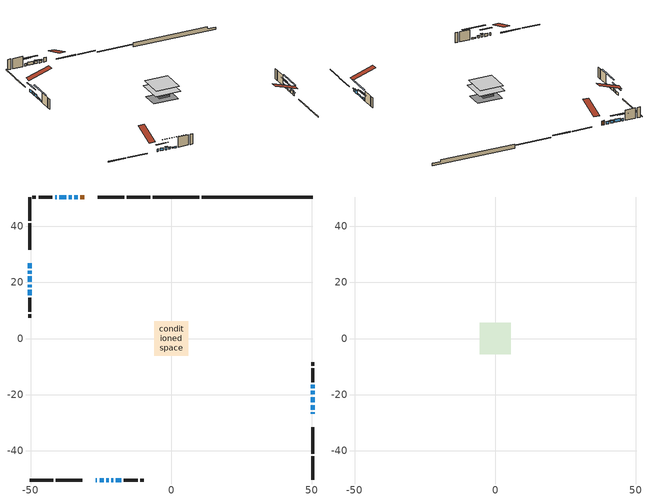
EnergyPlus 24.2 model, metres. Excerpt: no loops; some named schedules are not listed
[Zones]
conditioned space
 floor adiabatic (Floor2 construction): -2.55,-2.55 -2.55,2.55 2.55,2.55 2.55,-2.55 z0.61
 floor adiabatic (AdiabaticFloorConstruction): -6.07,-6.07 -6.07,6.07 6.07,6.07 6.07,-6.07 z3.05
 floor foundation (Slab1 construction): -5.84,-4.01 -5.84,4.01 5.84,4.01 5.84,-4.01 z-1.31
 floor foundation (Slab2 construction): -2.55,-2.55 -2.55,2.55 2.55,2.55 2.55,-2.55 z-0.15
 wall outside (RimJoist1 construction): -7.43,50.31 -15.81,50.31 / -50.31,-50.31 -41.93,-50.31 / -50.31,50.31 -50.31,41.93 / 50.31,-50.31 50.31,-41.93 z0.61:0.91
 wall outside (RimJoist2 construction): -16.74,50.31 -26.18,50.31 / -41,-50.31 -31.56,-50.31 / -50.31,41 -50.31,31.56 / 50.31,-41 50.31,-31.56 z0.61:0.91
 wall outside (AdiabaticWallConstruction 1): -30.91,50.31 -32.3,50.31 z0.61:2.64
 wall outside (AdiabaticWallConstruction): -26.83,-50.31 -26.42,-50.31 z0.61:1.83; -25.49,-50.31 -23.97,-50.31 / -50.31,24.08 -50.31,23.06 / -35.38,50.31 -36.39,50.31 / -23.04,-50.31 -22.28,-50.31 / -50.31,22.13 -50.31,20.1 z0.61:1.93; -50.31,26.83 -50.31,25 / 50.31,-26.83 50.31,-26.22 / -33.23,50.31 -34.45,50.31 / 50.31,-17.73 50.31,-16.51 / -40.69,50.31 -41.3,50.31 z0.61:1.78; 50.31,-25.3 50.31,-23.67 / -37.32,50.31 -39.76,50.31 z0.61:2.08; -21.35,-50.31 -20.69,-50.31 z0.61:1.37; -50.31,19.17 -50.31,18.31 z0.61:1.32; 50.31,-22.74 50.31,-20.8 / -19.76,-50.31 -17.83,-50.31 / -50.31,17.38 -50.31,15.45 z0.61:1.22; 50.31,-19.88 50.31,-18.66 z0.61:1.27
 wall outside (Wall1 construction): -42.23,50.31 -47.17,50.31 / -16.9,-50.31 -11.96,-50.31 / -50.31,14.52 -50.31,9.58 / 50.31,-15.58 50.31,-10.64 z0.61:5.49
 wall outside (Wall2 construction): -48.1,50.31 -49.38,50.31 / -11.03,-50.31 -9.75,-50.31 / -50.31,8.65 -50.31,7.37 / 50.31,-9.71 50.31,-8.43 z0.61:5.49
 wall foundation (FoundationWall1 construction): 10.89,50.31,-1.31 10.89,50.31,0.61 46.37,50.31,0.61 46.37,50.31,-0.29 50.31,50.31,-0.29 50.31,50.31,-1.31
 wall foundation (FoundationWall2 construction): 9.96,50.31 -6.5,50.31 z-0.15:0.15
 window (WindowConstruction 15): -26.83,-50.31 -26.42,-50.31 z0.61:1.83
 window (WindowConstruction 4): -25.49,-50.31 -23.97,-50.31 z0.61:1.93
 window (WindowConstruction 5): -50.31,26.83 -50.31,25 z0.61:1.78
 window (WindowConstruction 6): -50.31,24.08 -50.31,23.06 z0.61:1.93
 window (WindowConstruction 7): 50.31,-26.83 50.31,-26.22 z0.61:1.78
 window (WindowConstruction 8): 50.31,-25.29 50.31,-23.67 z0.61:2.08
 window (WindowConstruction 9): -33.23,50.31 -34.45,50.31 z0.61:1.78
 window (WindowConstruction 10): -35.38,50.31 -36.39,50.31 z0.61:1.93
 window (WindowConstruction 11): -23.04,-50.31 -22.28,-50.31 z0.61:1.93
 window (WindowConstruction 12): -21.35,-50.31 -20.69,-50.31 z0.61:1.37
 window (WindowConstruction 13): -50.31,22.13 -50.31,20.1 z0.61:1.93
 window (WindowConstruction 14): -50.31,19.17 -50.31,18.31 z0.61:1.32
 window (WindowConstruction 16): 50.31,-22.74 50.31,-20.8 z0.61:1.22
 window (WindowConstruction 17): -19.76,-50.31 -17.83,-50.31 z0.61:1.22
 window (WindowConstruction): 50.31,-19.88 50.31,-18.66 z0.61:1.27
 window (WindowConstruction 18): -50.31,17.38 -50.31,15.45 z0.61:1.22
 window (WindowConstruction 1): 50.31,-17.73 50.31,-16.51 z0.61:1.78
 window (WindowConstruction 2): -37.32,50.31 -39.76,50.31 z0.61:2.08
 window (WindowConstruction 3): -40.69,50.31 -41.3,50.31 z0.61:1.78
 door (Door): -30.91,50.31 -32.3,50.31 z0.61:2.64
 ceiling adiabatic (AdiabaticFloorConstruction): 6.07,-6.07 6.07,6.07 -6.07,6.07 -6.07,-6.07 z3.05
attic - vented
 floor to conditioned space (Floor1 construction Reversed): -5.59,-5.59 -5.59,5.59 5.59,5.59 5.59,-5.59 z5.49
 roof outside (Roof1 construction): -29.98,50.31,5.49 -29.98,39.43,9.11 -27.11,39.43,9.11 -27.11,50.31,5.49; -27.76,-50.31,5.49 -27.76,-39.43,9.11 -30.63,-39.43,9.11 -30.63,-50.31,5.49; -50.31,27.76,5.49 -39.43,27.76,9.11 -39.43,30.63,9.11 -50.31,30.63,5.49; 50.31,-27.76,5.49 39.43,-27.76,9.11 39.43,-30.63,9.11 50.31,-30.63,5.49
shading: -21.82,-50.31 -27.64,-50.31 -27.64,-50.72 -21.82,-50.72 z4.08; -50.31,22.86 -50.31,28.98 -50.72,28.98 -50.72,22.86 z3.93; -50.31,20.91 -50.31,26.22 -50.72,26.22 -50.72,20.91 z4.08; 50.31,-26.02 50.31,-27.03 50.72,-27.03 50.72,-26.02 z1.98; 50.31,-23.46 50.31,-25.5 50.72,-25.5 50.72,-23.46 z2.28; -34.65,50.31 -33.03,50.31 -33.03,50.72 -34.65,50.72 z1.98; -36.59,50.31 -35.18,50.31 -35.18,50.72 -36.59,50.72 z2.13; -22.08,-50.31 -23.24,-50.31 -23.24,-50.72 -22.08,-50.72 z2.13; -20.49,-50.31 -21.55,-50.31 -21.55,-50.72 -20.49,-50.72 z1.57; -50.31,19.9 -50.31,22.33 -50.72,22.33 -50.72,19.9 z2.13; -50.31,18.11 -50.31,19.37 -50.72,19.37 -50.72,18.11 z1.52; 50.31,-16.15 50.31,-27.39 50.72,-27.39 50.72,-16.15 z5.87; -13.18,-50.31 -24.41,-50.31 -24.41,-50.72 -13.18,-50.72 z5.87; 50.31,-16.51 50.31,-22.02 50.72,-22.02 50.72,-16.51 z3.42; -50.31,10.8 -50.31,22.03 -50.72,22.03 -50.72,10.8 z5.87; 50.31,-14.36 50.31,-19.88 50.72,-19.88 50.72,-14.36 z3.93; -41.91,50.31 -35.17,50.31 -35.17,50.72 -41.91,50.72 z4.23; -43.45,50.31 -38.54,50.31 -38.54,50.72 -43.45,50.72 z3.93
[Building]
Building 1: Terrain=Suburbs
[Site:Location]
Erieau AUT_ON: Latitude {deg}=42.25; Longitude {deg}=-81.9; Time Zone {hr}=-5; Elevation {m}=178; Keep Site Location Information=Yes
[Site:GroundTemperature:Shallow]
5.2292, 3.30147, 3.1471, 4.0619, 7.73432, 11.3896, 14.5586, 16.5661, 16.7366, 15.1039, 12.0157, 8.47254
[Site:WaterMainsTemperature]
Calculation Method=Schedule; Temperature Schedule=mains temperature schedule
[Material] Roughness=Rough; Thermal Absorptance=0.9
Name | Thickness {m} | Conductivity {W/m-K} | Density {kg/m3} | Specific Heat {J/kg-K} | Solar Absorptance | Visible Absorptance
asphalt or fiberglass shingles | 0.00635 | 0.162714 | 1121.4 | 1465.45 | 0.4 | 0.4
ceiling stud and cavity | 0.1397 | 0.079977 | 65.682 | 1177.47 | 0.7 | 0.7
concrete 4.0 in. | 0.1016 | 1.803125 | 2242.8 | 837.4 | 0.7 | 0.7
concrete 8.0 in. | 0.2032 | 1.803125 | 2242.8 | 837.4 | 0.7 | 0.7
door material | 0.04445 | 0.0451087 | 512.64 | 1214.23 | 0.7 | 0.7
exterior vertical ins | 0.013954 | 0.029427 | 32.04 | 1214.23 | 0.7 | 0.7
exterior vertical ins 1 | 0.00818711 | 0.029427 | 32.04 | 1214.23 | 0.7 | 0.7
floor covering | 0.0127 | 9.015625 | 54.468 | 1339.84 | 0.6 | 0.6
floor covering 1 | 0.0127 | 0.0433444 | 54.468 | 1339.84 | 0.6 | 0.6
floor rigid ins; wall rigid ins | 0.512978 | 0.029427 | 32.04 | 1214.23 | 0.7 | 0.7
floor stud and cavity | 0.0889 | 0.305614 | 50.32683 | 1063.81 | 0.7 | 0.7
floor stud and cavity 1 | 0.1397 | 1.75129 | 37.0049 | 1207.88 | 0.7 | 0.7
furniture material conditioned space 1 | 0.1524 | 0.115458 | 640.8 | 1214.23 | 0.6 | 0.6
gypsum board | 0.0127 | 0.160291 | 801 | 837.4 | 0.6 | 0.6
gypsum board 1 | 0.0127 | 0.160291 | 801 | 837.4 | 0.7 | 0.7
osb sheathing 0.5 in. | 0.0127 | 0.115458 | 512.64 | 1214.23 | 0.7 | 0.7
osb sheathing 0.75 in. | 0.01905 | 0.115458 | 512.64 | 1214.23 | 0.7 | 0.7
rim joist stud and cavity | 0.0508 | 0.177588 | 50.32683 | 1063.81 | 0.6 | 0.6
rim joist stud and cavity 1 | 0.0508 | 0.194335 | 50.32683 | 1063.81 | 0.6 | 0.6
slab rigid ins | 0.00025908 | 0.029427 | 32.04 | 1214.23 | 0.7 | 0.7
wall stud and cavity | 0.1397 | 1.44277 | 139.0536 | 1170.24 | 0.7 | 0.7
wall stud and cavity 1 | 0.1397 | 1.36813 | 139.0536 | 1170.24 | 0.7 | 0.7
wall stud and cavity 2 | 0.0889 | 0.380278 | 52.3479 | 1209.89 | 0.7 | 0.7
wall stud and cavity 3 | 0.0889 | 0.391764 | 83.0341 | 1211.67 | 0.7 | 0.7
wood siding | 0.0254 | 0.102417 | 544.68 | 1172.36 | 0.25 | 0.25
wood siding 1; wood siding 2; wood siding 3 | 0.0254 | 0.102417 | 544.68 | 1172.36 | 0.7 | 0.7
[WindowMaterial:SimpleGlazingSystem]
Name | U-Factor {W/m2-K} | Solar Heat Gain Coefficient
WindowMaterial | 2.52217 | 0.59
WindowMaterial 1 | 5.4435 | 0.7
WindowMaterial 2 | 3.304596 | 0.65
WindowMaterial 3 | 3.304596 | 0.64
WindowMaterial 4 | 3.30232 | 0.66
WindowMaterial 5 | 3.30573 | 0.6
WindowMaterial 6 | 2.54318 | 0.58
WindowMaterial 7 | 3.026374 | 0.54
WindowMaterial 8 | 3.30687 | 0.61
[Construction]
AdiabaticFloorConstruction: floor stud and cavity 1, floor rigid ins, osb sheathing 0.75 in., floor covering 1
AdiabaticWallConstruction: wood siding 2, wall rigid ins, wall stud and cavity 2, gypsum board
AdiabaticWallConstruction 1: wood siding 3, wall rigid ins, wall stud and cavity 2, gypsum board
Door: door material
Floor1 construction Reversed: gypsum board, ceiling stud and cavity
Floor2 construction: floor stud and cavity, floor covering
FoundationWall1 construction; FoundationWall2 construction: concrete 8.0 in., gypsum board 1
furniture construction conditioned space 1: furniture material conditioned space 1
PartitionWallConstruction: gypsum board, wall stud and cavity 3, gypsum board
RimJoist1 construction: wood siding 1, rim joist stud and cavity
RimJoist2 construction: wood siding 1, rim joist stud and cavity 1
Roof1 construction: asphalt or fiberglass shingles
Slab1 construction: slab rigid ins, concrete 4.0 in.
Slab2 construction: concrete 4.0 in.
Wall1 construction: wood siding, osb sheathing 0.5 in., wall stud and cavity, gypsum board
Wall2 construction: wood siding, osb sheathing 0.5 in., wall stud and cavity 1, gypsum board
WindowConstruction: WindowMaterial
WindowConstruction 1; WindowConstruction 3; WindowConstruction 5; WindowConstruction 7; WindowConstruction 9: WindowMaterial 1
WindowConstruction 10; WindowConstruction 13; WindowConstruction 6: WindowMaterial 4
WindowConstruction 11; WindowConstruction 4: WindowMaterial 3
WindowConstruction 12: WindowMaterial 5
WindowConstruction 14: WindowMaterial 6
WindowConstruction 15: WindowMaterial 7
WindowConstruction 16; WindowConstruction 17; WindowConstruction 18: WindowMaterial 8
WindowConstruction 2; WindowConstruction 8: WindowMaterial 2
[Zone] Multiplier=1; Part of Total Floor Area=Yes
Name | Volume {m3}
attic - vented | 73.5333
conditioned space | 594.4
[Space]
Name | Zone | Volume {m3}
attic - vented 1 | attic - vented | 73.5333
conditioned space 1 | conditioned space | 594.4
[ZoneInfiltration:EffectiveLeakageArea]
infil attic - vented 1: Zone or Space=attic - vented 1; Schedule=Always On Discrete; Effective Air Leakage Area {cm2}=5993.28; Stack Coefficient=0.000252275; Wind Coefficient=1.07314e-05
[ZoneMixing]
whole house fan mix: Zone or Space=attic - vented; Schedule=Always On Continuous; Design Flow Rate Calculation Method=Flow/Zone; Design Flow Rate {m3/s}=0; Source Zone or Space=conditioned space
[SurfaceProperty:ExposedFoundationPerimeter] Exposed Perimeter Calculation Method=TotalExposedPerimeter
Name | Total Exposed Perimeter {m}
Slab1 | 39.422
Slab2 | 16.459
[InternalMass] Zone or ZoneList=conditioned space; Space or SpaceList=conditioned space 1
Name | Construction | Surface Area {m2}
furniture mass conditioned space 1 | furniture construction conditioned space 1 | 117.32
partition wall mass | PartitionWallConstruction | 267.29
[Lights]
interior lighting: Zone or ZoneList or Space or SpaceList=conditioned space 1; Schedule=interior lighting schedule; Design Level Calculation Method=LightingLevel; Lighting Level {W}=343.2; Return Air Fraction=0; Fraction Radiant=0.6; Fraction Visible=0.2; Fraction Replaceable=1
[People]
occupants: Zone or ZoneList or Space or SpaceList=conditioned space 1; Number of People Schedule=occupants schedule; Number of People Calculation Method=People; Number of People=3; Fraction Radiant=0.314171; Sensible Heat Fraction=0.56303; Activity Level Schedule=occupants activity schedule; Carbon Dioxide Generation Rate {m3/s-W}=0; Enable ASHRAE 55 Comfort Warnings=No; Mean Radiant Temperature Calculation Type=EnclosureAveraged
[ElectricEquipment] Zone or ZoneList or Space or SpaceList=conditioned space 1; Design Level Calculation Method=EquipmentLevel
Name | Schedule | Design Level {W} | Fraction Latent | Fraction Radiant | Fraction Lost
clothes dryer | clothes dryer schedule | 140.772 | 0.015 | 0.081 | 0.85
clothes washer | clothes washer schedule | 32.1985 | 0.03 | 0.162 | 0.7
cooking range | cooking range schedule | 215.147 | 0.08 | 0.432 | 0.2
dishwasher | dishwasher schedule | 66.8632 | 0.3 | 0.18 | 0.4
fridge | fridge schedule | 72.9452 | 0 | 0.6 | 0
mech vent bath fan 0 | mech vent bath fan 0 schedule | 50.2 | 0 | 0 | 1
mech vent house fan | mech vent house fan schedule | 0 | 0 | 0 | 1
mech vent house fan cfis | mech vent house fan cfis schedule | 0 | 0 | 0 | 0
misc plug loads | misc plug loads schedule | 494.7 | 0.045 | 0.513 | 0.1
whole house fan | Always On Discrete | 0 | 0 | 0 | 1
[OtherEquipment] Zone or ZoneList or Space or SpaceList=conditioned space 1; Design Level Calculation Method=EquipmentLevel
Name | Fuel Type | Schedule | Design Level {W} | Fraction Latent | Fraction Radiant | Fraction Lost
clothes dryer 1 | Electricity | clothes dryer schedule | 0 | 0.015 | 0.081 | 0.85
cooking range 1 | Electricity | cooking range schedule | 0 | 0.08 | 0.432 | 0.2
general water use latent | None | general water use schedule | 62.594 | 1 | 0 | 0
general water use sensible | None | general water use schedule | -61.6891 | 0 | 0.6 | 0
mech vent house fan latent load | None | Always On Discrete | 0 | 1 | 0 | 0
mech vent house fan sensible load | None | Always On Discrete | 0 | 0 | 0 | 0
water heater energy adjustment1 | Electricity | Always On Discrete | 0.01 | 0 | 0 | 1
[ZoneInfiltration:DesignFlowRate] Zone or ZoneList or Space or SpaceList=conditioned space 1; Schedule=Always On Discrete; Design Flow Rate Calculation Method=Flow/Zone; Design Flow Rate {m3/s}=0
infil flow; natural vent flow; whole house fan flow
[Foundation:Kiva] Initial Indoor Air Temperature {C}=18; Wall Depth Below Slab {m}=0.2032; Custom Block X Position 1 {m}=0.2159; Custom Block Z Position 1 {m}=0
Name | Wall Height Above Grade {m} | Custom Block Material Name 1 | Custom Block Depth 1 {m}
Foundation Kiva 1 | 0.609996 | exterior vertical ins | 1.92
Foundation Kiva 2 | 0.150023 | exterior vertical ins 1 | 0.300015
[Foundation:Kiva:Settings]
Soil Conductivity {W/m-K}=0.849921; Soil Density {kg/m3}=1842.3; Soil Specific Heat {J/kg-K}=418.7; Ground Solar Absorptivity=0.9; Ground Thermal Absorptivity=0.9; Ground Surface Roughness {m}=0.03; Far-Field Width {m}=40; Deep-Ground Boundary Condition=ZeroFlux; Deep-Ground Depth {m}=40; Minimum Cell Dimension {m}=0.2; Maximum Cell Growth Coefficient=3; Simulation Timestep=Timestep
[Exterior:Lights]
exterior lighting: Schedule=exterior lighting schedule; Design Level {W}=75.6
[Schedule:Constant]
Name | Hourly Value
Always On Continuous; mech vent house fan schedule; mech vent house fan cfis schedule; Always On Discrete | 1
occupants activity schedule | 117.228
fridge schedule | 0
[Schedule:Week:Daily]
interior lighting schedule Week Rule - Jan1-Jan27: interior lighting schedule day, interior lighting schedule day, interior lighting schedule day, interior lighting schedule day, interior lighting schedule day, interior lighting schedule day, interior lighting schedule day, interior lighting schedule default day, interior lighting schedule default day, interior lighting schedule default day, interior lighting schedule default day, interior lighting schedule default day
interior lighting schedule Week Rule - Jan28-Feb3: interior lighting schedule day, interior lighting schedule day, interior lighting schedule day, interior lighting schedule day, interior lighting schedule day 1, interior lighting schedule day 1, interior lighting schedule day 1, interior lighting schedule default day, interior lighting schedule default day, interior lighting schedule default day, interior lighting schedule default day, interior lighting schedule default day
interior lighting schedule Week Rule - Feb4-Feb24: interior lighting schedule day 1, interior lighting schedule day 1, interior lighting schedule day 1, interior lighting schedule day 1, interior lighting schedule day 1, interior lighting schedule day 1, interior lighting schedule day 1, interior lighting schedule default day, interior lighting schedule default day, interior lighting schedule default day, interior lighting schedule default day, interior lighting schedule default day
interior lighting schedule Week Rule - Feb25-Mar3: interior lighting schedule day 1, interior lighting schedule day 1, interior lighting schedule day 1, interior lighting schedule day 1, interior lighting schedule day 2, interior lighting schedule day 2, interior lighting schedule day 2, interior lighting schedule default day, interior lighting schedule default day, interior lighting schedule default day, interior lighting schedule default day, interior lighting schedule default day
interior lighting schedule Week Rule - Mar4-Mar31: interior lighting schedule day 2, interior lighting schedule day 2, interior lighting schedule day 2, interior lighting schedule day 2, interior lighting schedule day 2, interior lighting schedule day 2, interior lighting schedule day 2, interior lighting schedule default day, interior lighting schedule default day, interior lighting schedule default day, interior lighting schedule default day, interior lighting schedule default day
interior lighting schedule Week Rule - Apr1-Apr28: interior lighting schedule day 3, interior lighting schedule day 3, interior lighting schedule day 3, interior lighting schedule day 3, interior lighting schedule day 3, interior lighting schedule day 3, interior lighting schedule day 3, interior lighting schedule default day, interior lighting schedule default day, interior lighting schedule default day, interior lighting schedule default day, interior lighting schedule default day
interior lighting schedule Week Rule - Apr29-May5: interior lighting schedule day 3, interior lighting schedule day 3, interior lighting schedule day 4, interior lighting schedule day 4, interior lighting schedule day 4, interior lighting schedule day 4, interior lighting schedule day 4, interior lighting schedule default day, interior lighting schedule default day, interior lighting schedule default day, interior lighting schedule default day, interior lighting schedule default day
interior lighting schedule Week Rule - May6-May26: interior lighting schedule day 4, interior lighting schedule day 4, interior lighting schedule day 4, interior lighting schedule day 4, interior lighting schedule day 4, interior lighting schedule day 4, interior lighting schedule day 4, interior lighting schedule default day, interior lighting schedule default day, interior lighting schedule default day, interior lighting schedule default day, interior lighting schedule default day
interior lighting schedule Week Rule - May27-Jun2: interior lighting schedule day 4, interior lighting schedule day 4, interior lighting schedule day 4, interior lighting schedule day 4, interior lighting schedule day 4, interior lighting schedule day 5, interior lighting schedule day 5, interior lighting schedule default day, interior lighting schedule default day, interior lighting schedule default day, interior lighting schedule default day, interior lighting schedule default day
interior lighting schedule Week Rule - Jun3-Jun30: interior lighting schedule day 5, interior lighting schedule day 5, interior lighting schedule day 5, interior lighting schedule day 5, interior lighting schedule day 5, interior lighting schedule day 5, interior lighting schedule day 5, interior lighting schedule default day, interior lighting schedule default day, interior lighting schedule default day, interior lighting schedule default day, interior lighting schedule default day
interior lighting schedule Week Rule - Jul1-Jul28: interior lighting schedule day 6, interior lighting schedule day 6, interior lighting schedule day 6, interior lighting schedule day 6, interior lighting schedule day 6, interior lighting schedule day 6, interior lighting schedule day 6, interior lighting schedule default day, interior lighting schedule default day, interior lighting schedule default day, interior lighting schedule default day, interior lighting schedule default day
interior lighting schedule Week Rule - Jul29-Aug4: interior lighting schedule day 6, interior lighting schedule day 6, interior lighting schedule day 6, interior lighting schedule day 7, interior lighting schedule day 7, interior lighting schedule day 7, interior lighting schedule day 7, interior lighting schedule default day, interior lighting schedule default day, interior lighting schedule default day, interior lighting schedule default day, interior lighting schedule default day
interior lighting schedule Week Rule - Aug5-Aug25: interior lighting schedule day 7, interior lighting schedule day 7, interior lighting schedule day 7, interior lighting schedule day 7, interior lighting schedule day 7, interior lighting schedule day 7, interior lighting schedule day 7, interior lighting schedule default day, interior lighting schedule default day, interior lighting schedule default day, interior lighting schedule default day, interior lighting schedule default day
interior lighting schedule Week Rule - Aug26-Sep1: interior lighting schedule day 7, interior lighting schedule day 7, interior lighting schedule day 7, interior lighting schedule day 7, interior lighting schedule day 7, interior lighting schedule day 7, interior lighting schedule day 8, interior lighting schedule default day, interior lighting schedule default day, interior lighting schedule default day, interior lighting schedule default day, interior lighting schedule default day
interior lighting schedule Week Rule - Sep2-Sep29: interior lighting schedule day 8, interior lighting schedule day 8, interior lighting schedule day 8, interior lighting schedule day 8, interior lighting schedule day 8, interior lighting schedule day 8, interior lighting schedule day 8, interior lighting schedule default day, interior lighting schedule default day, interior lighting schedule default day, interior lighting schedule default day, interior lighting schedule default day
interior lighting schedule Week Rule - Sep30-Oct6: interior lighting schedule day 8, interior lighting schedule day 9, interior lighting schedule day 9, interior lighting schedule day 9, interior lighting schedule day 9, interior lighting schedule day 9, interior lighting schedule day 9, interior lighting schedule default day, interior lighting schedule default day, interior lighting schedule default day, interior lighting schedule default day, interior lighting schedule default day
interior lighting schedule Week Rule - Oct7-Oct27: interior lighting schedule day 9, interior lighting schedule day 9, interior lighting schedule day 9, interior lighting schedule day 9, interior lighting schedule day 9, interior lighting schedule day 9, interior lighting schedule day 9, interior lighting schedule default day, interior lighting schedule default day, interior lighting schedule default day, interior lighting schedule default day, interior lighting schedule default day
interior lighting schedule Week Rule - Oct28-Nov3: interior lighting schedule day 9, interior lighting schedule day 9, interior lighting schedule day 9, interior lighting schedule day 9, interior lighting schedule day 10, interior lighting schedule day 10, interior lighting schedule day 10, interior lighting schedule default day, interior lighting schedule default day, interior lighting schedule default day, interior lighting schedule default day, interior lighting schedule default day
interior lighting schedule Week Rule - Nov4-Nov24: interior lighting schedule day 10, interior lighting schedule day 10, interior lighting schedule day 10, interior lighting schedule day 10, interior lighting schedule day 10, interior lighting schedule day 10, interior lighting schedule day 10, interior lighting schedule default day, interior lighting schedule default day, interior lighting schedule default day, interior lighting schedule default day, interior lighting schedule default day
interior lighting schedule Week Rule - Nov25-Dec1: interior lighting schedule day 10, interior lighting schedule day 10, interior lighting schedule day 10, interior lighting schedule day 10, interior lighting schedule day 10, interior lighting schedule day 10, interior lighting schedule day 11, interior lighting schedule default day, interior lighting schedule default day, interior lighting schedule default day, interior lighting schedule default day, interior lighting schedule default day
interior lighting schedule Week Rule - Dec2-Dec31: interior lighting schedule day 11, interior lighting schedule day 11, interior lighting schedule day 11, interior lighting schedule day 11, interior lighting schedule day 11, interior lighting schedule day 11, interior lighting schedule day 11, interior lighting schedule default day, interior lighting schedule default day, interior lighting schedule default day, interior lighting schedule default day, interior lighting schedule default day
occupants schedule Week Rule - Jan1-Dec31: occupants schedule day, occupants schedule day, occupants schedule day, occupants schedule day, occupants schedule day, occupants schedule day, occupants schedule day, occupants schedule default day, occupants schedule default day, occupants schedule default day, occupants schedule default day, occupants schedule default day
clothes dryer schedule Week Rule - Jan1-Dec31: clothes dryer schedule day, clothes dryer schedule day, clothes dryer schedule day, clothes dryer schedule day, clothes dryer schedule day, clothes dryer schedule day, clothes dryer schedule day, clothes dryer schedule default day, clothes dryer schedule default day, clothes dryer schedule default day, clothes dryer schedule default day, clothes dryer schedule default day
clothes washer schedule Week Rule - Jan1-Dec31: clothes washer schedule day, clothes washer schedule day, clothes washer schedule day, clothes washer schedule day, clothes washer schedule day, clothes washer schedule day, clothes washer schedule day, clothes washer schedule default day, clothes washer schedule default day, clothes washer schedule default day, clothes washer schedule default day, clothes washer schedule default day
cooking range schedule Week Rule - Jan1-Dec31: cooking range schedule day, cooking range schedule day, cooking range schedule day, cooking range schedule day, cooking range schedule day, cooking range schedule day, cooking range schedule day, cooking range schedule default day, cooking range schedule default day, cooking range schedule default day, cooking range schedule default day, cooking range schedule default day
dishwasher schedule Week Rule - Jan1-Dec31: dishwasher schedule day, dishwasher schedule day, dishwasher schedule day, dishwasher schedule day, dishwasher schedule day, dishwasher schedule day, dishwasher schedule day, dishwasher schedule default day, dishwasher schedule default day, dishwasher schedule default day, dishwasher schedule default day, dishwasher schedule default day
mech vent bath fan 0 schedule Week Rule - Jan1-Dec31: mech vent bath fan 0 schedule day, mech vent bath fan 0 schedule day, mech vent bath fan 0 schedule day, mech vent bath fan 0 schedule day, mech vent bath fan 0 schedule day, mech vent bath fan 0 schedule day, mech vent bath fan 0 schedule day, mech vent bath fan 0 schedule default day, mech vent bath fan 0 schedule default day, mech vent bath fan 0 schedule default day, mech vent bath fan 0 schedule default day, mech vent bath fan 0 schedule default day
misc plug loads schedule Week Rule - Jan1-Dec31: misc plug loads schedule day, misc plug loads schedule day, misc plug loads schedule day, misc plug loads schedule day, misc plug loads schedule day, misc plug loads schedule day, misc plug loads schedule day, misc plug loads schedule default day, misc plug loads schedule default day, misc plug loads schedule default day, misc plug loads schedule default day, misc plug loads schedule default day
general water use schedule Week Rule - Jan1-Dec31: general water use schedule day, general water use schedule day, general water use schedule day, general water use schedule day, general water use schedule day, general water use schedule day, general water use schedule day, general water use schedule default day, general water use schedule default day, general water use schedule default day, general water use schedule default day, general water use schedule default day
exterior lighting schedule Week Rule - Jan1-Jan27: exterior lighting schedule day, exterior lighting schedule day, exterior lighting schedule day, exterior lighting schedule day, exterior lighting schedule day, exterior lighting schedule day, exterior lighting schedule day, exterior lighting schedule default day, exterior lighting schedule default day, exterior lighting schedule default day, exterior lighting schedule default day, exterior lighting schedule default day
exterior lighting schedule Week Rule - Jan28-Feb3: exterior lighting schedule day, exterior lighting schedule day, exterior lighting schedule day, exterior lighting schedule day, exterior lighting schedule day 1, exterior lighting schedule day 1, exterior lighting schedule day 1, exterior lighting schedule default day, exterior lighting schedule default day, exterior lighting schedule default day, exterior lighting schedule default day, exterior lighting schedule default day
exterior lighting schedule Week Rule - Feb4-Feb24: exterior lighting schedule day 1, exterior lighting schedule day 1, exterior lighting schedule day 1, exterior lighting schedule day 1, exterior lighting schedule day 1, exterior lighting schedule day 1, exterior lighting schedule day 1, exterior lighting schedule default day, exterior lighting schedule default day, exterior lighting schedule default day, exterior lighting schedule default day, exterior lighting schedule default day
exterior lighting schedule Week Rule - Feb25-Mar3: exterior lighting schedule day 1, exterior lighting schedule day 1, exterior lighting schedule day 1, exterior lighting schedule day 1, exterior lighting schedule day 2, exterior lighting schedule day 2, exterior lighting schedule day 2, exterior lighting schedule default day, exterior lighting schedule default day, exterior lighting schedule default day, exterior lighting schedule default day, exterior lighting schedule default day
exterior lighting schedule Week Rule - Mar4-Mar31: exterior lighting schedule day 2, exterior lighting schedule day 2, exterior lighting schedule day 2, exterior lighting schedule day 2, exterior lighting schedule day 2, exterior lighting schedule day 2, exterior lighting schedule day 2, exterior lighting schedule default day, exterior lighting schedule default day, exterior lighting schedule default day, exterior lighting schedule default day, exterior lighting schedule default day
exterior lighting schedule Week Rule - Apr1-Apr28: exterior lighting schedule day 3, exterior lighting schedule day 3, exterior lighting schedule day 3, exterior lighting schedule day 3, exterior lighting schedule day 3, exterior lighting schedule day 3, exterior lighting schedule day 3, exterior lighting schedule default day, exterior lighting schedule default day, exterior lighting schedule default day, exterior lighting schedule default day, exterior lighting schedule default day
exterior lighting schedule Week Rule - Apr29-May5: exterior lighting schedule day 3, exterior lighting schedule day 3, exterior lighting schedule day 4, exterior lighting schedule day 4, exterior lighting schedule day 4, exterior lighting schedule day 4, exterior lighting schedule day 4, exterior lighting schedule default day, exterior lighting schedule default day, exterior lighting schedule default day, exterior lighting schedule default day, exterior lighting schedule default day
exterior lighting schedule Week Rule - May6-May26: exterior lighting schedule day 4, exterior lighting schedule day 4, exterior lighting schedule day 4, exterior lighting schedule day 4, exterior lighting schedule day 4, exterior lighting schedule day 4, exterior lighting schedule day 4, exterior lighting schedule default day, exterior lighting schedule default day, exterior lighting schedule default day, exterior lighting schedule default day, exterior lighting schedule default day
exterior lighting schedule Week Rule - May27-Jun2: exterior lighting schedule day 4, exterior lighting schedule day 4, exterior lighting schedule day 4, exterior lighting schedule day 4, exterior lighting schedule day 4, exterior lighting schedule day 5, exterior lighting schedule day 5, exterior lighting schedule default day, exterior lighting schedule default day, exterior lighting schedule default day, exterior lighting schedule default day, exterior lighting schedule default day
exterior lighting schedule Week Rule - Jun3-Jun30: exterior lighting schedule day 5, exterior lighting schedule day 5, exterior lighting schedule day 5, exterior lighting schedule day 5, exterior lighting schedule day 5, exterior lighting schedule day 5, exterior lighting schedule day 5, exterior lighting schedule default day, exterior lighting schedule default day, exterior lighting schedule default day, exterior lighting schedule default day, exterior lighting schedule default day
exterior lighting schedule Week Rule - Jul1-Jul28: exterior lighting schedule day 6, exterior lighting schedule day 6, exterior lighting schedule day 6, exterior lighting schedule day 6, exterior lighting schedule day 6, exterior lighting schedule day 6, exterior lighting schedule day 6, exterior lighting schedule default day, exterior lighting schedule default day, exterior lighting schedule default day, exterior lighting schedule default day, exterior lighting schedule default day
exterior lighting schedule Week Rule - Jul29-Aug4: exterior lighting schedule day 6, exterior lighting schedule day 6, exterior lighting schedule day 6, exterior lighting schedule day 7, exterior lighting schedule day 7, exterior lighting schedule day 7, exterior lighting schedule day 7, exterior lighting schedule default day, exterior lighting schedule default day, exterior lighting schedule default day, exterior lighting schedule default day, exterior lighting schedule default day
exterior lighting schedule Week Rule - Aug5-Aug25: exterior lighting schedule day 7, exterior lighting schedule day 7, exterior lighting schedule day 7, exterior lighting schedule day 7, exterior lighting schedule day 7, exterior lighting schedule day 7, exterior lighting schedule day 7, exterior lighting schedule default day, exterior lighting schedule default day, exterior lighting schedule default day, exterior lighting schedule default day, exterior lighting schedule default day
exterior lighting schedule Week Rule - Aug26-Sep1: exterior lighting schedule day 7, exterior lighting schedule day 7, exterior lighting schedule day 7, exterior lighting schedule day 7, exterior lighting schedule day 7, exterior lighting schedule day 7, exterior lighting schedule day 8, exterior lighting schedule default day, exterior lighting schedule default day, exterior lighting schedule default day, exterior lighting schedule default day, exterior lighting schedule default day
exterior lighting schedule Week Rule - Sep2-Sep29: exterior lighting schedule day 8, exterior lighting schedule day 8, exterior lighting schedule day 8, exterior lighting schedule day 8, exterior lighting schedule day 8, exterior lighting schedule day 8, exterior lighting schedule day 8, exterior lighting schedule default day, exterior lighting schedule default day, exterior lighting schedule default day, exterior lighting schedule default day, exterior lighting schedule default day
[Schedule:Year]
interior lighting schedule: interior lighting schedule Week Rule - Jan1-Jan27, 1, 1, 1, 27, interior lighting schedule Week Rule - Jan28-Feb3, 1, 28, 2, 3, interior lighting schedule Week Rule - Feb4-Feb24, 2, 4, 2, 24, interior lighting schedule Week Rule - Feb25-Mar3, 2, 25, 3, 3, interior lighting schedule Week Rule - Mar4-Mar31, 3, 4, 3, 31, interior lighting schedule Week Rule - Apr1-Apr28, 4, 1, 4, 28, interior lighting schedule Week Rule - Apr29-May5, 4, 29, 5, 5, interior lighting schedule Week Rule - May6-May26, 5, 6, 5, 26, interior lighting schedule Week Rule - May27-Jun2, 5, 27, 6, 2, interior lighting schedule Week Rule - Jun3-Jun30, 6, 3, 6, 30, interior lighting schedule Week Rule - Jul1-Jul28, 7, 1, 7, 28, interior lighting schedule Week Rule - Jul29-Aug4, 7, 29, 8, 4, interior lighting schedule Week Rule - Aug5-Aug25, 8, 5, 8, 25, interior lighting schedule Week Rule - Aug26-Sep1, 8, 26, 9, 1, interior lighting schedule Week Rule - Sep2-Sep29, 9, 2, 9, 29, interior lighting schedule Week Rule - Sep30-Oct6, 9, 30, 10, 6, interior lighting schedule Week Rule - Oct7-Oct27, 10, 7, 10, 27, interior lighting schedule Week Rule - Oct28-Nov3, 10, 28, 11, 3, interior lighting schedule Week Rule - Nov4-Nov24, 11, 4, 11, 24, interior lighting schedule Week Rule - Nov25-Dec1, 11, 25, 12, 1, interior lighting schedule Week Rule - Dec2-Dec31, 12, 2, 12, 31
occupants schedule: occupants schedule Week Rule - Jan1-Dec31, 1, 1, 12, 31
clothes dryer schedule: clothes dryer schedule Week Rule - Jan1-Dec31, 1, 1, 12, 31
clothes washer schedule: clothes washer schedule Week Rule - Jan1-Dec31, 1, 1, 12, 31
cooking range schedule: cooking range schedule Week Rule - Jan1-Dec31, 1, 1, 12, 31
dishwasher schedule: dishwasher schedule Week Rule - Jan1-Dec31, 1, 1, 12, 31
mech vent bath fan 0 schedule: mech vent bath fan 0 schedule Week Rule - Jan1-Dec31, 1, 1, 12, 31
misc plug loads schedule: misc plug loads schedule Week Rule - Jan1-Dec31, 1, 1, 12, 31
general water use schedule: general water use schedule Week Rule - Jan1-Dec31, 1, 1, 12, 31
exterior lighting schedule: exterior lighting schedule Week Rule - Jan1-Jan27, 1, 1, 1, 27, exterior lighting schedule Week Rule - Jan28-Feb3, 1, 28, 2, 3, exterior lighting schedule Week Rule - Feb4-Feb24, 2, 4, 2, 24, exterior lighting schedule Week Rule - Feb25-Mar3, 2, 25, 3, 3, exterior lighting schedule Week Rule - Mar4-Mar31, 3, 4, 3, 31, exterior lighting schedule Week Rule - Apr1-Apr28, 4, 1, 4, 28, exterior lighting schedule Week Rule - Apr29-May5, 4, 29, 5, 5, exterior lighting schedule Week Rule - May6-May26, 5, 6, 5, 26, exterior lighting schedule Week Rule - May27-Jun2, 5, 27, 6, 2, exterior lighting schedule Week Rule - Jun3-Jun30, 6, 3, 6, 30, exterior lighting schedule Week Rule - Jul1-Jul28, 7, 1, 7, 28, exterior lighting schedule Week Rule - Jul29-Aug4, 7, 29, 8, 4, exterior lighting schedule Week Rule - Aug5-Aug25, 8, 5, 8, 25, exterior lighting schedule Week Rule - Aug26-Sep1, 8, 26, 9, 1, exterior lighting schedule Week Rule - Sep2-Sep29, 9, 2, 9, 29, exterior lighting schedule Week Rule - Sep30-Oct6, 9, 30, 10, 6, exterior lighting schedule Week Rule - Oct7-Oct27, 10, 7, 10, 27, exterior lighting schedule Week Rule - Oct28-Nov3, 10, 28, 11, 3, exterior lighting schedule Week Rule - Nov4-Nov24, 11, 4, 11, 24, exterior lighting schedule Week Rule - Nov25-Dec1, 11, 25, 12, 1, exterior lighting schedule Week Rule - Dec2-Dec31, 12, 2, 12, 31
[Schedule:Compact]
mains temperature schedule: Through: 01/01, For: AllDays, Until: 24:00, 8.89333, Through: 01/02, For: AllDays, Until: 24:00, 8.82722, Through: 01/03, For: AllDays, Until: 24:00, 8.76167, Through: 01/04, For: AllDays, Until: 24:00, 8.69778, Through: 01/05, For: AllDays, Until: 24:00, 8.635, Through: 01/06, For: AllDays, Until: 24:00, 8.57333, Through: 01/07, For: AllDays, Until: 24:00, 8.51333, Through: 01/08, For: AllDays, Until: 24:00, 8.455, Through: 01/09, For: AllDays, Until: 24:00, 8.39778, Through: 01/10, For: AllDays, Until: 24:00, 8.34167, Through: 01/11, For: AllDays, Until: 24:00, 8.28722, Through: 01/12, For: AllDays, Until: 24:00, 8.23444, Through: 01/13, For: AllDays, Until: 24:00, 8.18278, Through: 01/14, For: AllDays, Until: 24:00, 8.13222, Through: 01/15, For: AllDays, Until: 24:00, 8.08389, Through: 01/16, For: AllDays, Until: 24:00, 8.03667, Through: 01/17, For: AllDays, Until: 24:00, 7.99111, Through: 01/18, For: AllDays, Until: 24:00, 7.94667, Through: 01/19, For: AllDays, Until: 24:00, 7.90389, Through: 01/20, For: AllDays, Until: 24:00, 7.86278, Through: 01/21, For: AllDays, Until: 24:00, 7.82333, Through: 01/22, For: AllDays, Until: 24:00, 7.78556, Through: 01/23, For: AllDays, Until: 24:00, 7.74889, Through: 01/24, For: AllDays, Until: 24:00, 7.71444, Through: 01/25, For: AllDays, Until: 24:00, 7.68111, Through: 01/26, For: AllDays, Until: 24:00, 7.64944, Through: 01/27, For: AllDays, Until: 24:00, 7.61944, Through: 01/28, For: AllDays, Until: 24:00, 7.59111, Through: 01/29, For: AllDays, Until: 24:00, 7.56444, Through: 01/30, For: AllDays, Until: 24:00, 7.53944, Through: 01/31, For: AllDays, Until: 24:00, 7.51611, Through: 02/01, For: AllDays, Until: 24:00, 7.49444, Through: 02/02, For: AllDays, Until: 24:00, 7.47389, Through: 02/03, For: AllDays, Until: 24:00, 7.45556, Through: 02/04, For: AllDays, Until: 24:00, 7.43889, Through: 02/05, For: AllDays, Until: 24:00, 7.42389, Through: 02/06, For: AllDays, Until: 24:00, 7.41056, Through: 02/07, For: AllDays, Until: 24:00, 7.39889, Through: 02/08, For: AllDays, Until: 24:00, 7.38833, Through: 02/09, For: AllDays, Until: 24:00, 7.38, Through: 02/10, For: AllDays, Until: 24:00, 7.37389, Through: 02/11, For: AllDays, Until: 24:00, 7.36889, Through: 02/12, For: AllDays, Until: 24:00, 7.36556, Through: 02/13, For: AllDays, Until: 24:00, 7.36389, Through: 02/14, For: AllDays, Until: 24:00, 7.36389, Through: 02/15, For: AllDays, Until: 24:00, 7.36611, Through: 02/16, For: AllDays, Until: 24:00, 7.36944, Through: 02/17, For: AllDays, Until: 24:00, 7.375, Through: 02/18, For: AllDays, Until: 24:00, 7.38167, Through: 02/19, For: AllDays, Until: 24:00, 7.39056, Through: 02/20, For: AllDays, Until: 24:00, 7.40056, Through: 02/21, For: AllDays, Until: 24:00, 7.41278, Through: 02/22, For: AllDays, Until: 24:00, 7.42667, Through: 02/23, For: AllDays, Until: 24:00, 7.44222, Through: 02/24, For: AllDays, Until: 24:00, 7.45889, Through: 02/25, For: AllDays, Until: 24:00, 7.47778, Through: 02/26, For: AllDays, Until: 24:00, 7.49833, Through: 02/27, For: AllDays, Until: 24:00, 7.52056, Through: 02/28, For: AllDays, Until: 24:00, 7.54444, Through: 03/01, For: AllDays, Until: 24:00, 7.56944, Through: 03/02, For: AllDays, Until: 24:00, 7.59667, Through: 03/03, For: AllDays, Until: 24:00, 7.62556, Through: 03/04, For: AllDays, Until: 24:00, 7.65556, Through: 03/05, For: AllDays, Until: 24:00, 7.68778, Through: 03/06, For: AllDays, Until: 24:00, 7.72111, Through: 03/07, For: AllDays, Until: 24:00, 7.75611, Through: 03/08, For: AllDays, Until: 24:00, 7.79278, Through: 03/09, For: AllDays, Until: 24:00, 7.83111, Through: 03/10, For: AllDays, Until: 24:00, 7.87111, Through: 03/11, For: AllDays, Until: 24:00, 7.91222, Through: 03/12, For: AllDays, Until: 24:00, 7.95556, Through: 03/13, For: AllDays, Until: 24:00, 8, Through: 03/14, For: AllDays, Until: 24:00, 8.04556, Through: 03/15, For: AllDays, Until: 24:00, 8.09333, Through: 03/16, For: AllDays, Until: 24:00, 8.14222, Through: 03/17, For: AllDays, Until: 24:00, 8.19278, Through: 03/18, For: AllDays, Until: 24:00, 8.24444, Through: 03/19, For: AllDays, Until: 24:00, 8.29778, Through: 03/20, For: AllDays, Until: 24:00, 8.35278, Through: 03/21, For: AllDays, Until: 24:00, 8.40889, Through: 03/22, For: AllDays, Until: 24:00, 8.46611, Through: 03/23, For: AllDays, Until: 24:00, 8.52556, Through: 03/24, For: AllDays, Until: 24:00, 8.58556, Through: 03/25, For: AllDays, Until: 24:00, 8.64722, Through: 03/26, For: AllDays, Until: 24:00, 8.71, Through: 03/27, For: AllDays, Until: 24:00, 8.77444, Through: 03/28, For: AllDays, Until: 24:00, 8.84, Through: 03/29, For: AllDays, Until: 24:00, 8.90667, Through: 03/30, For: AllDays, Until: 24:00, 8.975, Through: 03/31, For: AllDays, Until: 24:00, 9.04389, Through: 04/01, For: AllDays, Until: 24:00, 9.11444, Through: 04/02, For: AllDays, Until: 24:00, 9.18611, Through: 04/03, For: AllDays, Until: 24:00, 9.25889, Through: 04/04, For: AllDays, Until: 24:00, 9.33278, Through: 04/05, For: AllDays, Until: 24:00, 9.40833, Through: 04/06, For: AllDays, Until: 24:00, 9.48444, Through: 04/07, For: AllDays, Until: 24:00, 9.56167, Through: 04/08, For: AllDays, Until: 24:00, 9.64, Through: 04/09, For: AllDays, Until: 24:00, 9.71889, Through: 04/10, For: AllDays, Until: 24:00, 9.79944, Through: 04/11, For: AllDays, Until: 24:00, 9.88056, Through: 04/12, For: AllDays, Until: 24:00, 9.96333, Through: 04/13, For: AllDays, Until: 24:00, 10.0461, Through: 04/14, For: AllDays, Until: 24:00, 10.1306, Through: 04/15, For: AllDays, Until: 24:00, 10.2156, Through: 04/16, For: AllDays, Until: 24:00, 10.3011, Through: 04/17, For: AllDays, Until: 24:00, 10.3878, Through: 04/18, For: AllDays, Until: 24:00, 10.4756, Through: 04/19, For: AllDays, Until: 24:00, 10.5639, Through: 04/20, For: AllDays, Until: 24:00, 10.6528, Through: 04/21, For: AllDays, Until: 24:00, 10.7422, Through: 04/22, For: AllDays, Until: 24:00, 10.8328, Through: 04/23, For: AllDays, Until: 24:00, 10.9239, Through: 04/24, For: AllDays, Until: 24:00, 11.0156, Through: 04/25, For: AllDays, Until: 24:00, 11.1083, Through: 04/26, For: AllDays, Until: 24:00, 11.2011, Through: 04/27, For: AllDays, Until: 24:00, 11.295, Through: 04/28, For: AllDays, Until: 24:00, 11.3889, Through: 04/29, For: AllDays, Until: 24:00, 11.4833, Through: 04/30, For: AllDays, Until: 24:00, 11.5783, Through: 05/01, For: AllDays, Until: 24:00, 11.6739, Through: 05/02, For: AllDays, Until: 24:00, 11.77, Through: 05/03, For: AllDays, Until: 24:00, 11.8661, Through: 05/04, For: AllDays, Until: 24:00, 11.9633, Through: 05/05, For: AllDays, Until: 24:00, 12.06, Through: 05/06, For: AllDays, Until: 24:00, 12.1578, Through: 05/07, For: AllDays, Until: 24:00, 12.255, Through: 05/08, For: AllDays, Until: 24:00, 12.3533, Through: 05/09, For: AllDays, Until: 24:00, 12.4511, Through: 05/10, For: AllDays, Until: 24:00, 12.5494, Through: 05/11, For: AllDays, Until: 24:00, 12.6483, Through: 05/12, For: AllDays, Until: 24:00, 12.7467, Through: 05/13, For: AllDays, Until: 24:00, 12.8456, Through: 05/14, For: AllDays, Until: 24:00, 12.9444, Through: 05/15, For: AllDays, Until: 24:00, 13.0433, Through: 05/16, For: AllDays, Until: 24:00, 13.1422, Through: 05/17, For: AllDays, Until: 24:00, 13.2411, Through: 05/18, For: AllDays, Until: 24:00, 13.34, Through: 05/19, For: AllDays, Until: 24:00, 13.4383, Through: 05/20, For: AllDays, Until: 24:00, 13.5372, Through: 05/21, For: AllDays, Until: 24:00, 13.6356, Through: 05/22, For: AllDays, Until: 24:00, 13.7339, Through: 05/23, For: AllDays, Until: 24:00, 13.8322, Through: 05/24, For: AllDays, Until: 24:00, 13.9306, Through: 05/25, For: AllDays, Until: 24:00, 14.0283, Through: 05/26, For: AllDays, Until: 24:00, 14.1256, Through: 05/27, For: AllDays, Until: 24:00, 14.2228, Through: 05/28, For: AllDays, Until: 24:00, 14.3194, Through: 05/29, For: AllDays, Until: 24:00, 14.4161, Through: 05/30, For: AllDays, Until: 24:00, 14.5122, Through: 05/31, For: AllDays, Until: 24:00, 14.6078, Through: 06/01, For: AllDays, Until: 24:00, 14.7033, Through: 06/02, For: AllDays, Until: 24:00, 14.7978, Through: 06/03, For: AllDays, Until: 24:00, 14.8922, Through: 06/04, For: AllDays, Until: 24:00, 14.9861, Through: 06/05, For: AllDays, Until: 24:00, 15.0789, Through: 06/06, For: AllDays, Until: 24:00, 15.1717, Through: 06/07, For: AllDays, Until: 24:00, 15.2639, Through: 06/08, For: AllDays, Until: 24:00, 15.355, Through: 06/09, For: AllDays, Until: 24:00, 15.4456, Through: 06/10, For: AllDays, Until: 24:00, 15.5356, Through: 06/11, For: AllDays, Until: 24:00, 15.625, Through: 06/12, For: AllDays, Until: 24:00, 15.7139, Through: 06/13, For: AllDays, Until: 24:00, 15.8017, Through: 06/14, For: AllDays, Until: 24:00, 15.8883, Through: 06/15, For: AllDays, Until: 24:00, 15.9744, Through: 06/16, For: AllDays, Until: 24:00, 16.06, Through: 06/17, For: AllDays, Until: 24:00, 16.1444, Through: 06/18, For: AllDays, Until: 24:00, 16.2278, Through: 06/19, For: AllDays, Until: 24:00, 16.3106, Through: 06/20, For: AllDays, Until: 24:00, 16.3922, Through: 06/21, For: AllDays, Until: 24:00, 16.4728, Through: 06/22, For: AllDays, Until: 24:00, 16.5522, Through: 06/23, For: AllDays, Until: 24:00, 16.6311, Through: 06/24, For: AllDays, Until: 24:00, 16.7089, Through: 06/25, For: AllDays, Until: 24:00, 16.7856, Through: 06/26, For: AllDays, Until: 24:00, 16.8606, Through: 06/27, For: AllDays, Until: 24:00, 16.935, Through: 06/28, For: AllDays, Until: 24:00, 17.0083, Through: 06/29, For: AllDays, Until: 24:00, 17.0806, Through: 06/30, For: AllDays, Until: 24:00, 17.1511, Through: 07/01, For: AllDays, Until: 24:00, 17.2211, Through: 07/02, For: AllDays, Until: 24:00, 17.2894, Through: 07/03, For: AllDays, Until: 24:00, 17.3567, Through: 07/04, For: AllDays, Until: 24:00, 17.4228, Through: 07/05, For: AllDays, Until: 24:00, 17.4878, Through: 07/06, For: AllDays, Until: 24:00, 17.5511, Through: 07/07, For: AllDays, Until: 24:00, 17.6133, Through: 07/08, For: AllDays, Until: 24:00, 17.6739, Through: 07/09, For: AllDays, Until: 24:00, 17.7333, Through: 07/10, For: AllDays, Until: 24:00, 17.7911, Through: 07/11, For: AllDays, Until: 24:00, 17.8478, Through: 07/12, For: AllDays, Until: 24:00, 17.9033, Through: 07/13, For: AllDays, Until: 24:00, 17.9572, Through: 07/14, For: AllDays, Until: 24:00, 18.0094, Through: 07/15, For: AllDays, Until: 24:00, 18.0606, Through: 07/16, For: AllDays, Until: 24:00, 18.11, Through: 07/17, For: AllDays, Until: 24:00, 18.1578, Through: 07/18, For: AllDays, Until: 24:00, 18.2044, Through: 07/19, For: AllDays, Until: 24:00, 18.2494, Through: 07/20, For: AllDays, Until: 24:00, 18.2928, Through: 07/21, For: AllDays, Until: 24:00, 18.335, Through: 07/22, For: AllDays, Until: 24:00, 18.3756, Through: 07/23, For: AllDays, Until: 24:00, 18.4139, Through: 07/24, For: AllDays, Until: 24:00, 18.4517, Through: 07/25, For: AllDays, Until: 24:00, 18.4872, Through: 07/26, For: AllDays, Until: 24:00, 18.5211, Through: 07/27, For: AllDays, Until: 24:00, 18.5539, Through: 07/28, For: AllDays, Until: 24:00, 18.5844, Through: 07/29, For: AllDays, Until: 24:00, 18.6139, Through: 07/30, For: AllDays, Until: 24:00, 18.6417, Through: 07/31, For: AllDays, Until: 24:00, 18.6678, Through: 08/01, For: AllDays, Until: 24:00, 18.6917, Through: 08/02, For: AllDays, Until: 24:00, 18.7144, Through: 08/03, For: AllDays, Until: 24:00, 18.7356, Through: 08/04, For: AllDays, Until: 24:00, 18.755, Through: 08/05, For: AllDays, Until: 24:00, 18.7728, Through: 08/06, For: AllDays, Until: 24:00, 18.7889, Through: 08/07, For: AllDays, Until: 24:00, 18.8028, Through: 08/08, For: AllDays, Until: 24:00, 18.8156, Through: 08/09, For: AllDays, Until: 24:00, 18.8267, Through: 08/10, For: AllDays, Until: 24:00, 18.8361, Through: 08/11, For: AllDays, Until: 24:00, 18.8433, Through: 08/12, For: AllDays, Until: 24:00, 18.8494, Through: 08/13, For: AllDays, Until: 24:00, 18.8533, Through: 08/14, For: AllDays, Until: 24:00, 18.8561, Through: 08/15, For: AllDays, Until: 24:00, 18.8567, Through: 08/16, For: AllDays, Until: 24:00, 18.8561, Through: 08/17, For: AllDays, Until: 24:00, 18.8533, Through: 08/18, For: AllDays, Until: 24:00, 18.8489, Through: 08/19, For: AllDays, Until: 24:00, 18.8428, Through: 08/20, For: AllDays, Until: 24:00, 18.835, Through: 08/21, For: AllDays, Until: 24:00, 18.8256, Through: 08/22, For: AllDays, Until: 24:00, 18.8144, Through: 08/23, For: AllDays, Until: 24:00, 18.8017, Through: 08/24, For: AllDays, Until: 24:00, 18.7872, Through: 08/25, For: AllDays, Until: 24:00, 18.7711, Through: 08/26, For: AllDays, Until: 24:00, 18.7533, Through: 08/27, For: AllDays, Until: 24:00, 18.7339, Through: 08/28, For: AllDays, Until: 24:00, 18.7128, Through: 08/29, For: AllDays, Until: 24:00, 18.69, Through: 08/30, For: AllDays, Until: 24:00, 18.6656, Through: 08/31, For: AllDays, Until: 24:00, 18.6394, Through: 09/01, For: AllDays, Until: 24:00, 18.6117, Through: 09/02, For: AllDays, Until: 24:00, 18.5822, Through: 09/03, For: AllDays, Until: 24:00, 18.5511, Through: 09/04, For: AllDays, Until: 24:00, 18.5183, Through: 09/05, For: AllDays, Until: 24:00, 18.4839, Through: 09/06, For: AllDays, Until: 24:00, 18.4483, Through: 09/07, For: AllDays, Until: 24:00, 18.4111, Through: 09/08, For: AllDays, Until: 24:00, 18.3717, Through: 09/09, For: AllDays, Until: 24:00, 18.3311, Through: 09/10, For: AllDays, Until: 24:00, 18.2894, Through: 09/11, For: AllDays, Until: 24:00, 18.2456, Through: 09/12, For: AllDays, Until: 24:00, 18.2006, Through: 09/13, For: AllDays, Until: 24:00, 18.1539, Through: 09/14, For: AllDays, Until: 24:00, 18.1056, Through: 09/15, For: AllDays, Until: 24:00, 18.0561, Through: 09/16, For: AllDays, Until: 24:00, 18.005, Through: 09/17, For: AllDays, Until: 24:00, 17.9528, Through: 09/18, For: AllDays, Until: 24:00, 17.8983, Through: 09/19, For: AllDays, Until: 24:00, 17.8433, Through: 09/20, For: AllDays, Until: 24:00, 17.7867, Through: 09/21, For: AllDays, Until: 24:00, 17.7283, Through: 09/22, For: AllDays, Until: 24:00, 17.6689, Through: 09/23, For: AllDays, Until: 24:00, 17.6078, Through: 09/24, For: AllDays, Until: 24:00, 17.5456, Through: 09/25, For: AllDays, Until: 24:00, 17.4822, Through: 09/26, For: AllDays, Until: 24:00, 17.4172, Through: 09/27, For: AllDays, Until: 24:00, 17.3511, Through: 09/28, For: AllDays, Until: 24:00, 17.2839, Through: 09/29, For: AllDays, Until: 24:00, 17.215, Through: 09/30, For: AllDays, Until: 24:00, 17.1456, Through: 10/01, For: AllDays, Until: 24:00, 17.0744, Through: 10/02, For: AllDays, Until: 24:00, 17.0022, Through: 10/03, For: AllDays, Until: 24:00, 16.9289, Through: 10/04, For: AllDays, Until: 24:00, 16.8544, Through: 10/05, For: AllDays, Until: 24:00, 16.7789, Through: 10/06, For: AllDays, Until: 24:00, 16.7022, Through: 10/07, For: AllDays, Until: 24:00, 16.6244, Through: 10/08, For: AllDays, Until: 24:00, 16.5456, Through: 10/09, For: AllDays, Until: 24:00, 16.4661, Through: 10/10, For: AllDays, Until: 24:00, 16.385, Through: 10/11, For: AllDays, Until: 24:00, 16.3033, Through: 10/12, For: AllDays, Until: 24:00, 16.2206, Through: 10/13, For: AllDays, Until: 24:00, 16.1372, Through: 10/14, For: AllDays, Until: 24:00, 16.0528, Through: 10/15, For: AllDays, Until: 24:00, 15.9672, Through: 10/16, For: AllDays, Until: 24:00, 15.8811, Through: 10/17, For: AllDays, Until: 24:00, 15.7939, Through: 10/18, For: AllDays, Until: 24:00, 15.7061, Through: 10/19, For: AllDays, Until: 24:00, 15.6172, Through: 10/20, For: AllDays, Until: 24:00, 15.5283, Through: 10/21, For: AllDays, Until: 24:00, 15.4383, Through: 10/22, For: AllDays, Until: 24:00, 15.3472, Through: 10/23, For: AllDays, Until: 24:00, 15.2561, Through: 10/24, For: AllDays, Until: 24:00, 15.1639, Through: 10/25, For: AllDays, Until: 24:00, 15.0711, Through: 10/26, For: AllDays, Until: 24:00, 14.9778, Through: 10/27, For: AllDays, Until: 24:00, 14.8839, Through: 10/28, For: AllDays, Until: 24:00, 14.79, Through: 10/29, For: AllDays, Until: 24:00, 14.695, Through: 10/30, For: AllDays, Until: 24:00, 14.6, Through: 10/31, For: AllDays, Until: 24:00, 14.5039, Through: 11/01, For: AllDays, Until: 24:00, 14.4078, Through: 11/02, For: AllDays, Until: 24:00, 14.3111, Through: 11/03, For: AllDays, Until: 24:00, 14.2144, Through: 11/04, For: AllDays, Until: 24:00, 14.1172, Through: 11/05, For: AllDays, Until: 24:00, 14.02, Through: 11/06, For: AllDays, Until: 24:00, 13.9222, Through: 11/07, For: AllDays, Until: 24:00, 13.8239, Through: 11/08, For: AllDays, Until: 24:00, 13.7256, Through: 11/09, For: AllDays, Until: 24:00, 13.6272, Through: 11/10, For: AllDays, Until: 24:00, 13.5289, Through: 11/11, For: AllDays, Until: 24:00, 13.43, Through: 11/12, For: AllDays, Until: 24:00, 13.3311, Through: 11/13, For: AllDays, Until: 24:00, 13.2322, Through: 11/14, For: AllDays, Until: 24:00, 13.1333, Through: 11/15, For: AllDays, Until: 24:00, 13.0344, Through: 11/16, For: AllDays, Until: 24:00, 12.9356, Through: 11/17, For: AllDays, Until: 24:00, 12.8372, Through: 11/18, For: AllDays, Until: 24:00, 12.7383, Through: 11/19, For: AllDays, Until: 24:00, 12.6394, Through: 11/20, For: AllDays, Until: 24:00, 12.5411, Through: 11/21, For: AllDays, Until: 24:00, 12.4428, Through: 11/22, For: AllDays, Until: 24:00, 12.3444, Through: 11/23, For: AllDays, Until: 24:00, 12.2467, Through: 11/24, For: AllDays, Until: 24:00, 12.1494, Through: 11/25, For: AllDays, Until: 24:00, 12.0517, Through: 11/26, For: AllDays, Until: 24:00, 11.955, Through: 11/27, For: AllDays, Until: 24:00, 11.8583, Through: 11/28, For: AllDays, Until: 24:00, 11.7617, Through: 11/29, For: AllDays, Until: 24:00, 11.6661, Through: 11/30, For: AllDays, Until: 24:00, 11.5706, Through: 12/01, For: AllDays, Until: 24:00, 11.4756, Through: 12/02, For: AllDays, Until: 24:00, 11.3806, Through: 12/03, For: AllDays, Until: 24:00, 11.2867, Through: 12/04, For: AllDays, Until: 24:00, 11.1933, Through: 12/05, For: AllDays, Until: 24:00, 11.1, Through: 12/06, For: AllDays, Until: 24:00, 11.0078, Through: 12/07, For: AllDays, Until: 24:00, 10.9161, Through: 12/08, For: AllDays, Until: 24:00, 10.825, Through: 12/09, For: AllDays, Until: 24:00, 10.735, Through: 12/10, For: AllDays, Until: 24:00, 10.645, Through: 12/11, For: AllDays, Until: 24:00, 10.5561, Through: 12/12, For: AllDays, Until: 24:00, 10.4678, Through: 12/13, For: AllDays, Until: 24:00, 10.3806, Through: 12/14, For: AllDays, Until: 24:00, 10.2939, Through: 12/15, For: AllDays, Until: 24:00, 10.2083, Through: 12/16, For: AllDays, Until: 24:00, 10.1233, Through: 12/17, For: AllDays, Until: 24:00, 10.0389, Through: 12/18, For: AllDays, Until: 24:00, 9.95611, Through: 12/19, For: AllDays, Until: 24:00, 9.87389, Through: 12/20, For: AllDays, Until: 24:00, 9.79278, Through: 12/21, For: AllDays, Until: 24:00, 9.71222, Through: 12/22, For: AllDays, Until: 24:00, 9.63333, Through: 12/23, For: AllDays, Until: 24:00, 9.555, Through: 12/24, For: AllDays, Until: 24:00, 9.47778, Through: 12/25, For: AllDays, Until: 24:00, 9.40167, Through: 12/26, For: AllDays, Until: 24:00, 9.32667, Through: 12/27, For: AllDays, Until: 24:00, 9.25278, Through: 12/28, For: AllDays, Until: 24:00, 9.18, Through: 12/29, For: AllDays, Until: 24:00, 9.10833, Through: 12/30, For: AllDays, Until: 24:00, 9.03833, Through: 12/31, For: AllDays, Until: 24:00, 8.96889
